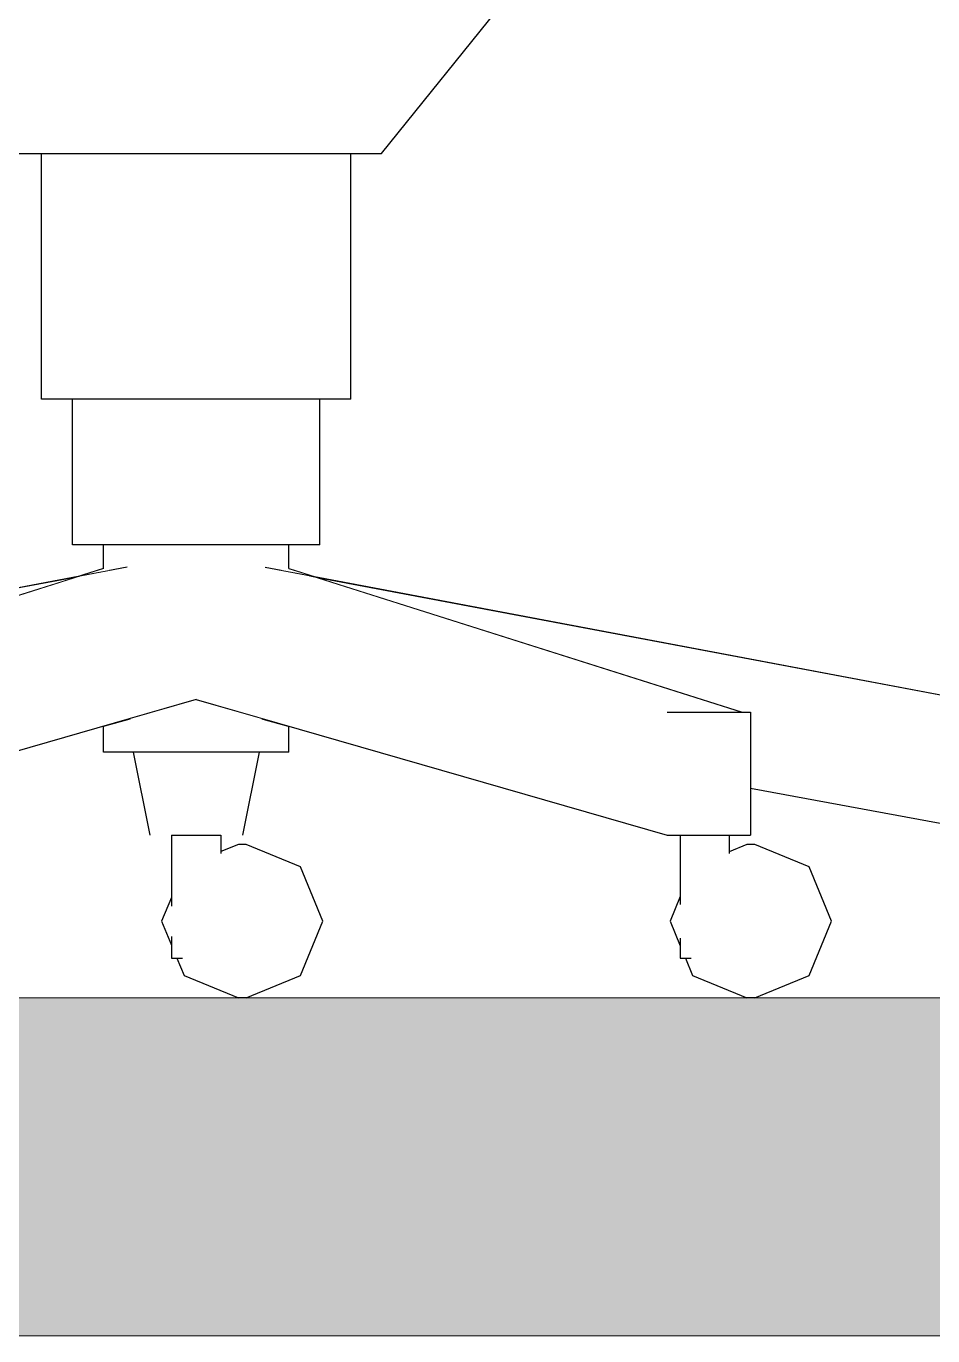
# Model space of a CAD drawing. Header units: millimetres. Extents: x 2336463 to 2579121, y 595385 to 778077.
# Drawn here: x 2526438.6 to 2526733.9, y 663476.2 to 663902.6 of the extents above; entities that cross this region are included whole.
import ezdxf

# ---------------------------------------------------------------- set-up
doc = ezdxf.new("R2010")
doc.units = ezdxf.units.MM
doc.header["$MEASUREMENT"] = 0
doc.linetypes.add('Wipeout_Contour', pattern=[1000, 0, -1000])
doc.layers.add('1 Планировка_Ном._пера__1', color=7, linetype='Continuous', lineweight=13)
doc.layers.add('Конструктив - Стены Несущие_Ном._пера__1', color=7, linetype='Continuous', lineweight=13)
doc.layers.add('Интерьер - Мебель', color=7, linetype='Continuous')
doc.layers.add('Интерьер - Мебель_Ном._пера__62', color=7, linetype='Continuous', lineweight=25, true_color=0xaaaaaa)

msp = doc.modelspace()

# ---------------------------------------------------------------- hatches: boundary and pattern name
at = {"layer": 'Конструктив - Стены Несущие_Ном._пера__1', "linetype": 'Continuous', "lineweight": 13}
h = msp.add_hatch(dxfattribs=at)
h.set_pattern_fill('AR_CONC', style=0, pattern_type=2)
h.set_pattern_definition([(50, (2086872.01, 585813.69), (-182.18467, 15.939086), [19.05, -209.55]), (355, (2086872.01, 585813.69), (-35.24342, 191.056845), [15.24, -167.640584]), (100.451445, (2086887.2, 585812.36), (146.94125, 175.11775), [16.19001, -178.090245]), (46.1842, (2086872.01, 585864.49), (-271.07904, 42.04233), [28.575, -314.325]), (96.63556, (2086894.6, 585860.98), (237.40413, 247.42612), [24.28502, -267.1356]), (351.18415, (2086872.01, 585864.49), (237.40413, 247.42612), [22.85997, -251.45973]), (21, (2086897.41, 585851.79), (-151.61439, 102.2652), [19.05, -209.55]), (326, (2086897.41, 585851.79), (61.80203, 184.18797), [15.24, -167.64]), (71.451445, (2086910.05, 585843.26), (213.41642, 81.92277), [16.19001, -178.08994]), (37.5, (2086872.015, 585813.686), (3.088603, 84.555039), [0, -165.608, 0, -170.18, 0, -168.275]), (7.5, (2086872.015, 585813.69), (66.819663, 100.180575), [0, -97.028, 0, -161.798, 0, -64.135]), (327.5, (2086815.37, 585813.686), (-135.590595, 5.728744), [0, -63.5, 0, -198.12, 0, -262.89]), (317.5, (2086789.97, 585813.69), (148.12918, 25.42649), [0, -82.55, 0, -131.572, 0, -186.69])])
h.paths.add_polyline_path([(2521493.96, 663476.17), (2527093.96, 663476.17), (2527093.96, 663586.17), (2521493.96, 663586.17)])

# ---------------------------------------------------------------- linework, layer by layer
at = {"layer": '1 Планировка_Ном._пера__1', "color": 7, "linetype": 'Continuous', "lineweight": 13}
msp.add_line((2527093.96, 663476.17), (2521493.96, 663476.17), dxfattribs=at)
at = {"layer": 'Конструктив - Стены Несущие_Ном._пера__1', "color": 7, "linetype": 'Continuous', "lineweight": 13, "flags": 128}
msp.add_lwpolyline([(2521493.96, 663476.17), (2527093.96, 663476.17), (2527093.96, 663586.17), (2521493.96, 663586.17)], close=True, dxfattribs=at)

# ---------------------------------------------------------------- wipeouts: each hides what was drawn before it
at = {"color": 254, "linetype": 'Wipeout_Contour', "lineweight": 0, "ltscale": 10449050.92033936}
msp.add_wipeout([(2526594.59, 663911.17), (2526393.33, 663911.17), (2526433.58, 663861.17), (2526554.34, 663861.17)], dxfattribs=at).dxf.layer = 'Интерьер - Мебель'
at = {"color": 254, "linetype": 'Wipeout_Contour', "lineweight": 0, "ltscale": 18285727.33546619}
msp.add_wipeout([(2526515.31, 663723.88), (2526516.47, 663724.16), (2526516.47, 663726.39), (2526521.64, 663725.41), (2526524.15, 663726.02), (2526524.15, 663733.67), (2526515.31, 663733.67)], dxfattribs=at).dxf.layer = 'Интерьер - Мебель'
at = {"color": 254, "linetype": 'Wipeout_Contour', "lineweight": 0, "ltscale": 15672170.62721339}
msp.add_wipeout([(2526221.31, 663639.17), (2526313.43, 663656.56), (2526313.43, 663679.17), (2526316.12, 663679.17), (2526455.16, 663723.31), (2526221.31, 663679.17)], dxfattribs=at).dxf.layer = 'Интерьер - Мебель'
at = {"color": 254, "linetype": 'Wipeout_Contour', "lineweight": 0, "ltscale": 10448931.88753613}
msp.add_wipeout([(2526515.31, 663677.17), (2526515.31, 663666.17), (2526524.15, 663666.17), (2526524.15, 663674.62)], dxfattribs=at).dxf.layer = 'Интерьер - Мебель'
at = {"color": 254, "linetype": 'Wipeout_Contour', "lineweight": 0, "ltscale": 10448735.00958479}
msp.add_wipeout([(2526485.91, 663606.23), (2526485.91, 663599.17), (2526488.27, 663599.17), (2526488.27, 663602.03)], dxfattribs=at).dxf.layer = 'Интерьер - Мебель'
at = {"color": 254, "linetype": 'Wipeout_Contour', "lineweight": 0, "ltscale": 7837034.5949179}
msp.add_wipeout([(2526655.12, 663599.17), (2526653.07, 663603.75), (2526653.07, 663599.17)], dxfattribs=at).dxf.layer = 'Интерьер - Мебель'

# ---------------------------------------------------------------- next in the draw order: linework, layer by layer
at = {"layer": 'Интерьер - Мебель_Ном._пера__62', "color": 253, "linetype": 'Continuous', "lineweight": 25, "true_color": 0xaaaaaa}
msp.add_line((2526554.34, 663861.17), (2526594.59, 663911.17), dxfattribs=at)

# ---------------------------------------------------------------- next in the draw order: wipeouts: each hides what was drawn before it
at = {"color": 254, "linetype": 'Wipeout_Contour', "lineweight": 0, "ltscale": 10449052.97266769}
msp.add_wipeout([(2526522.42, 663733.67), (2526534.21, 663733.67), (2526534.21, 663781.17), (2526522.42, 663781.17)], dxfattribs=at).dxf.layer = 'Интерьер - Мебель'
at = {"color": 254, "linetype": 'Wipeout_Contour', "lineweight": 0, "ltscale": 15673399.77725775}
msp.add_wipeout([(2526493.96, 663733.67), (2526493.96, 663724.83), (2526506.24, 663726.84), (2526506.24, 663724.28), (2526515.31, 663723.88), (2526515.31, 663733.67)], dxfattribs=at).dxf.layer = 'Интерьер - Мебель'
at = {"color": 254, "linetype": 'Wipeout_Contour', "lineweight": 0, "ltscale": 10448875.66307217}
msp.add_wipeout([(2526493.96, 663666.17), (2526515.31, 663666.17), (2526515.31, 663677.17), (2526493.96, 663683.31)], dxfattribs=at).dxf.layer = 'Интерьер - Мебель'
at = {"color": 254, "linetype": 'Wipeout_Contour', "lineweight": 0, "ltscale": 10449374.74809554}
msp.add_wipeout([(2526653.07, 663603.75), (2526651.63, 663605.68), (2526651.63, 663599.17), (2526653.07, 663599.17)], dxfattribs=at).dxf.layer = 'Интерьер - Мебель'
at = {"color": 254, "linetype": 'Wipeout_Contour', "lineweight": 0, "ltscale": 7836555.19677141}
msp.add_wipeout([(2526488.27, 663599.17), (2526489.52, 663599.17), (2526488.27, 663602.03)], dxfattribs=at).dxf.layer = 'Интерьер - Мебель'

# ---------------------------------------------------------------- next in the draw order: wipeouts: each hides what was drawn before it
at = {"color": 254, "linetype": 'Wipeout_Contour', "lineweight": 0, "ltscale": 10449151.00080909}
msp.add_wipeout([(2526529.54, 663781.17), (2526544.28, 663781.17), (2526544.28, 663861.17), (2526529.54, 663861.17)], dxfattribs=at).dxf.layer = 'Интерьер - Мебель'
at = {"color": 254, "linetype": 'Wipeout_Contour', "lineweight": 0, "ltscale": 15673269.9670487}
msp.add_wipeout([(2526472.61, 663733.67), (2526472.61, 663723.88), (2526481.68, 663724.28), (2526481.68, 663726.84), (2526493.96, 663724.83), (2526493.96, 663733.67)], dxfattribs=at).dxf.layer = 'Интерьер - Мебель'
at = {"color": 254, "linetype": 'Wipeout_Contour', "lineweight": 0, "ltscale": 10448793.07402715}
msp.add_wipeout([(2526472.61, 663666.17), (2526493.96, 663666.17), (2526493.96, 663683.31), (2526472.61, 663677.17)], dxfattribs=at).dxf.layer = 'Интерьер - Мебель'

# ---------------------------------------------------------------- next in the draw order: linework, layer by layer
at = {"layer": 'Интерьер - Мебель_Ном._пера__62', "color": 253, "linetype": 'Continuous', "lineweight": 25, "true_color": 0xaaaaaa}
for p, q in [((2526544.28, 663781.17), (2526544.28, 663861.17)), ((2526534.21, 663733.67), (2526534.21, 663781.17))]:
    msp.add_line(p, q, dxfattribs=at)

# ---------------------------------------------------------------- next in the draw order: wipeouts: each hides what was drawn before it
at = {"color": 254, "linetype": 'Wipeout_Contour', "lineweight": 0, "ltscale": 10448975.1075793}
msp.add_wipeout([(2526493.96, 663733.67), (2526522.42, 663733.67), (2526522.42, 663781.17), (2526493.96, 663781.17)], dxfattribs=at).dxf.layer = 'Интерьер - Мебель'
at = {"color": 254, "linetype": 'Wipeout_Contour', "lineweight": 0, "ltscale": 18285386.32985063}
msp.add_wipeout([(2526463.77, 663733.67), (2526463.77, 663726.02), (2526466.28, 663725.41), (2526471.45, 663726.39), (2526471.45, 663724.16), (2526472.61, 663723.88), (2526472.61, 663733.67)], dxfattribs=at).dxf.layer = 'Интерьер - Мебель'
at = {"color": 254, "linetype": 'Wipeout_Contour', "lineweight": 0, "ltscale": 10448732.4999322}
msp.add_wipeout([(2526472.61, 663677.17), (2526463.77, 663674.62), (2526463.77, 663666.17), (2526472.61, 663666.17)], dxfattribs=at).dxf.layer = 'Интерьер - Мебель'

# ---------------------------------------------------------------- next in the draw order: linework, layer by layer
at = {"layer": 'Интерьер - Мебель_Ном._пера__62', "color": 253, "linetype": 'Continuous', "lineweight": 25, "true_color": 0xaaaaaa}
msp.add_line((2526534.21, 663733.67), (2526522.42, 663733.67), dxfattribs=at)

# ---------------------------------------------------------------- next in the draw order: wipeouts: each hides what was drawn before it
at = {"color": 254, "linetype": 'Wipeout_Contour', "lineweight": 0, "ltscale": 10448864.98977412}
msp.add_wipeout([(2526465.5, 663733.67), (2526493.96, 663733.67), (2526493.96, 663781.17), (2526465.5, 663781.17)], dxfattribs=at).dxf.layer = 'Интерьер - Мебель'
at = {"color": 254, "linetype": 'Wipeout_Contour', "lineweight": 0, "ltscale": 7836583.432524441}
msp.add_wipeout([(2526471.45, 663726.39), (2526455.16, 663723.31), (2526471.45, 663724.16)], dxfattribs=at).dxf.layer = 'Интерьер - Мебель'
at = {"color": 254, "linetype": 'Wipeout_Contour', "lineweight": 0, "ltscale": 10448813.59001222}
msp.add_wipeout([(2526473.43, 663666.17), (2526478.86, 663639.17), (2526509.05, 663639.17), (2526514.49, 663666.17)], dxfattribs=at).dxf.layer = 'Интерьер - Мебель'

# ---------------------------------------------------------------- next in the draw order: linework, layer by layer
at = {"layer": 'Интерьер - Мебель_Ном._пера__62', "color": 253, "linetype": 'Continuous', "lineweight": 25, "true_color": 0xaaaaaa}
msp.add_line((2526522.42, 663733.67), (2526493.96, 663733.67), dxfattribs=at)

# ---------------------------------------------------------------- next in the draw order: wipeouts: each hides what was drawn before it
at = {"color": 254, "linetype": 'Wipeout_Contour', "lineweight": 0, "ltscale": 10449053.67004029}
msp.add_wipeout([(2526493.96, 663861.17), (2526493.96, 663781.17), (2526529.54, 663781.17), (2526529.54, 663861.17)], dxfattribs=at).dxf.layer = 'Интерьер - Мебель'
at = {"color": 254, "linetype": 'Wipeout_Contour', "lineweight": 0, "ltscale": 10448787.12476896}
msp.add_wipeout([(2526453.71, 663733.67), (2526465.5, 663733.67), (2526465.5, 663781.17), (2526453.71, 663781.17)], dxfattribs=at).dxf.layer = 'Интерьер - Мебель'
at = {"color": 254, "linetype": 'Wipeout_Contour', "lineweight": 0, "ltscale": 18285114.69882494}
msp.add_wipeout([(2526455.16, 663723.31), (2526316.12, 663679.17), (2526340.55, 663679.17), (2526493.96, 663723.31), (2526481.68, 663724.28), (2526472.61, 663723.88), (2526471.45, 663724.16)], dxfattribs=at).dxf.layer = 'Интерьер - Мебель'
at = {"color": 254, "linetype": 'Wipeout_Contour', "lineweight": 0, "ltscale": 10448762.67979316}
msp.add_wipeout([(2526488.27, 663639.17), (2526485.91, 663639.17), (2526485.91, 663616.1), (2526488.27, 663620.3)], dxfattribs=at).dxf.layer = 'Интерьер - Мебель'

# ---------------------------------------------------------------- next in the draw order: linework, layer by layer
at = {"layer": 'Интерьер - Мебель_Ном._пера__62', "color": 253, "linetype": 'Continuous', "lineweight": 25, "true_color": 0xaaaaaa}
for p, q in [((2526544.28, 663781.17), (2526529.54, 663781.17)), ((2526465.5, 663733.67), (2526453.71, 663733.67)), ((2526493.96, 663733.67), (2526465.5, 663733.67))]:
    msp.add_line(p, q, dxfattribs=at)

# ---------------------------------------------------------------- next in the draw order: wipeouts: each hides what was drawn before it
at = {"color": 254, "linetype": 'Wipeout_Contour', "lineweight": 0, "ltscale": 10448916.02363742}
msp.add_wipeout([(2526458.38, 663861.17), (2526458.38, 663781.17), (2526493.96, 663781.17), (2526493.96, 663861.17)], dxfattribs=at).dxf.layer = 'Интерьер - Мебель'
at = {"color": 254, "linetype": 'Wipeout_Contour', "lineweight": 0, "ltscale": 10448764.26582573}
msp.add_wipeout([(2526463.77, 663726.04), (2526455.16, 663723.31), (2526466.28, 663725.41), (2526463.77, 663726.02)], dxfattribs=at).dxf.layer = 'Интерьер - Мебель'
at = {"color": 254, "linetype": 'Wipeout_Contour', "lineweight": 0, "ltscale": 7836677.666750554}
msp.add_wipeout([(2526493.96, 663724.83), (2526493.96, 663723.31), (2526506.24, 663726.84)], dxfattribs=at).dxf.layer = 'Интерьер - Мебель'
at = {"color": 254, "linetype": 'Wipeout_Contour', "lineweight": 0, "ltscale": 13060977.05810975}
msp.add_wipeout([(2526493.96, 663639.17), (2526488.27, 663639.17), (2526488.27, 663620.3), (2526492.01, 663628.84), (2526493.96, 663629.61)], dxfattribs=at).dxf.layer = 'Интерьер - Мебель'

# ---------------------------------------------------------------- next in the draw order: linework, layer by layer
at = {"layer": 'Интерьер - Мебель_Ном._пера__62', "color": 253, "linetype": 'Continuous', "lineweight": 25, "true_color": 0xaaaaaa}
for p, q in [((2526529.54, 663781.17), (2526493.96, 663781.17)), ((2526463.77, 663726.02), (2526463.77, 663733.67))]:
    msp.add_line(p, q, dxfattribs=at)

# ---------------------------------------------------------------- next in the draw order: wipeouts: each hides what was drawn before it
at = {"color": 254, "linetype": 'Wipeout_Contour', "lineweight": 0, "ltscale": 10448818.69299645}
msp.add_wipeout([(2526443.64, 663781.17), (2526458.38, 663781.17), (2526458.38, 663861.17), (2526443.64, 663861.17)], dxfattribs=at).dxf.layer = 'Интерьер - Мебель'
at = {"color": 254, "linetype": 'Wipeout_Contour', "lineweight": 0, "ltscale": 10448806.70842713}
msp.add_wipeout([(2526493.96, 663639.17), (2526493.96, 663629.61), (2526499.65, 663632.04), (2526499.65, 663639.17)], dxfattribs=at).dxf.layer = 'Интерьер - Мебель'

# ---------------------------------------------------------------- next in the draw order: linework, layer by layer
at = {"layer": 'Интерьер - Мебель_Ном._пера__62', "color": 253, "linetype": 'Continuous', "lineweight": 25, "true_color": 0xaaaaaa}
for p, q in [((2526433.58, 663861.17), (2526554.34, 663861.17)), ((2526443.64, 663781.17), (2526443.64, 663861.17)), ((2526458.38, 663781.17), (2526443.64, 663781.17)), ((2526453.71, 663733.67), (2526453.71, 663781.17)), ((2526493.96, 663781.17), (2526458.38, 663781.17))]:
    msp.add_line(p, q, dxfattribs=at)

# ---------------------------------------------------------------- next in the draw order: wipeouts: each hides what was drawn before it
at = {"color": 254, "linetype": 'Wipeout_Contour', "lineweight": 0, "ltscale": 10448545.87164112}
msp.add_wipeout([(2526340.55, 663639.17), (2526493.96, 663683.31), (2526493.96, 663723.31), (2526340.55, 663679.17)], dxfattribs=at).dxf.layer = 'Интерьер - Мебель'
at = {"color": 254, "linetype": 'Wipeout_Contour', "lineweight": 0, "ltscale": 10448823.18507441}
msp.add_wipeout([(2526499.65, 663639.17), (2526499.65, 663632.04), (2526502.01, 663633.25), (2526502.01, 663639.17)], dxfattribs=at).dxf.layer = 'Интерьер - Мебель'

# ---------------------------------------------------------------- next in the draw order: linework, layer by layer
at = {"layer": 'Интерьер - Мебель_Ном._пера__62', "color": 253, "linetype": 'Continuous', "lineweight": 25, "true_color": 0xaaaaaa}
for p, q in [((2526471.45, 663726.39), (2526221.31, 663679.17)), ((2526463.77, 663726.04), (2526316.12, 663679.17)), ((2526463.77, 663666.17), (2526463.77, 663674.62)), ((2526472.61, 663666.17), (2526463.77, 663666.17)), ((2526473.43, 663666.17), (2526478.86, 663639.17)), ((2526485.91, 663639.17), (2526488.27, 663639.17))]:
    msp.add_line(p, q, dxfattribs=at)

# ---------------------------------------------------------------- next in the draw order: wipeouts: each hides what was drawn before it
at = {"color": 254, "linetype": 'Wipeout_Contour', "lineweight": 0, "ltscale": 7836688.398294319}
msp.add_wipeout([(2526506.24, 663726.84), (2526493.96, 663723.31), (2526506.24, 663724.28)], dxfattribs=at).dxf.layer = 'Интерьер - Мебель'
at = {"color": 254, "linetype": 'Wipeout_Contour', "lineweight": 0, "ltscale": 10448823.0484438}
msp.add_wipeout([(2526492.54, 663628.84), (2526494.98, 663626.72), (2526510.55, 663633.17), (2526510.23, 663636.17)], dxfattribs=at).dxf.layer = 'Интерьер - Мебель'

# ---------------------------------------------------------------- next in the draw order: wipeouts: each hides what was drawn before it
at = {"color": 254, "linetype": 'Wipeout_Contour', "lineweight": 0, "ltscale": 7836641.852554187}
msp.add_wipeout([(2526481.68, 663724.28), (2526493.96, 663723.31), (2526481.68, 663726.84)], dxfattribs=at).dxf.layer = 'Интерьер - Мебель'
at = {"color": 254, "linetype": 'Wipeout_Contour', "lineweight": 0, "ltscale": 10448765.63088389}
msp.add_wipeout([(2526485.21, 663611.17), (2526488.53, 663611.17), (2526494.98, 663626.72), (2526492.54, 663628.84)], dxfattribs=at).dxf.layer = 'Интерьер - Мебель'

# ---------------------------------------------------------------- next in the draw order: wipeouts: each hides what was drawn before it
at = {"color": 254, "linetype": 'Wipeout_Contour', "lineweight": 0, "ltscale": 10449139.38267433}
msp.add_wipeout([(2526647.37, 663679.17), (2526493.96, 663723.31), (2526493.96, 663683.31), (2526647.37, 663639.17)], dxfattribs=at).dxf.layer = 'Интерьер - Мебель'
at = {"color": 254, "linetype": 'Wipeout_Contour', "lineweight": 0, "ltscale": 10448748.80606563}
msp.add_wipeout([(2526488.53, 663611.17), (2526485.21, 663611.17), (2526492.54, 663593.49), (2526494.98, 663595.61)], dxfattribs=at).dxf.layer = 'Интерьер - Мебель'

# ---------------------------------------------------------------- next in the draw order: linework, layer by layer
at = {"layer": 'Интерьер - Мебель_Ном._пера__62', "color": 253, "linetype": 'Continuous', "lineweight": 25, "true_color": 0xaaaaaa}
for p, q in [((2526524.15, 663666.17), (2526524.15, 663674.62)), ((2526493.96, 663666.17), (2526472.61, 663666.17)), ((2526515.31, 663666.17), (2526493.96, 663666.17)), ((2526514.49, 663666.17), (2526509.05, 663639.17)), ((2526524.15, 663666.17), (2526515.31, 663666.17)), ((2526488.27, 663639.17), (2526493.96, 663639.17)), ((2526493.96, 663639.17), (2526499.65, 663639.17)), ((2526499.65, 663639.17), (2526502.01, 663639.17))]:
    msp.add_line(p, q, dxfattribs=at)

# ---------------------------------------------------------------- next in the draw order: wipeouts: each hides what was drawn before it
at = {"color": 254, "linetype": 'Wipeout_Contour', "lineweight": 0, "ltscale": 7836652.943107018}
msp.add_wipeout([(2526493.96, 663724.83), (2526481.68, 663726.84), (2526493.96, 663723.31)], dxfattribs=at).dxf.layer = 'Интерьер - Мебель'
at = {"color": 254, "linetype": 'Wipeout_Contour', "lineweight": 0, "ltscale": 10448782.32996557}
msp.add_wipeout([(2526494.98, 663595.61), (2526492.54, 663593.49), (2526510.23, 663586.17), (2526510.55, 663589.17)], dxfattribs=at).dxf.layer = 'Интерьер - Мебель'

# ---------------------------------------------------------------- next in the draw order: wipeouts: each hides what was drawn before it
at = {"color": 254, "linetype": 'Wipeout_Contour', "lineweight": 0, "ltscale": 18285941.22777488}
msp.add_wipeout([(2526506.24, 663724.28), (2526493.96, 663723.31), (2526647.37, 663679.17), (2526671.8, 663679.17), (2526532.76, 663723.31), (2526516.47, 663724.16), (2526515.31, 663723.88)], dxfattribs=at).dxf.layer = 'Интерьер - Мебель'
at = {"color": 254, "linetype": 'Wipeout_Contour', "lineweight": 0, "ltscale": 10448846.86896176}
msp.add_wipeout([(2526526.11, 663595.61), (2526510.55, 663589.17), (2526510.23, 663586.17), (2526527.92, 663593.49)], dxfattribs=at).dxf.layer = 'Интерьер - Мебель'

# ---------------------------------------------------------------- next in the draw order: linework, layer by layer
at = {"layer": 'Интерьер - Мебель_Ном._пера__62', "color": 253, "linetype": 'Continuous', "lineweight": 25, "true_color": 0xaaaaaa}
msp.add_line((2526493.96, 663683.31), (2526340.55, 663639.17), dxfattribs=at)

# ---------------------------------------------------------------- next in the draw order: wipeouts: each hides what was drawn before it
at = {"color": 254, "linetype": 'Wipeout_Contour', "lineweight": 0, "ltscale": 10449010.71893796}
msp.add_wipeout([(2526524.15, 663726.02), (2526521.64, 663725.41), (2526532.76, 663723.31), (2526524.15, 663726.04)], dxfattribs=at).dxf.layer = 'Интерьер - Мебель'
at = {"color": 254, "linetype": 'Wipeout_Contour', "lineweight": 0, "ltscale": 10449432.76316841}
msp.add_wipeout([(2526647.37, 663679.17), (2526647.37, 663639.17), (2526657.22, 663639.17), (2526657.22, 663679.17)], dxfattribs=at).dxf.layer = 'Интерьер - Мебель'
at = {"color": 254, "linetype": 'Wipeout_Contour', "lineweight": 0, "ltscale": 10448904.32450752}
msp.add_wipeout([(2526532.56, 663611.17), (2526526.11, 663595.61), (2526527.92, 663593.49), (2526535.25, 663611.17)], dxfattribs=at).dxf.layer = 'Интерьер - Мебель'

# ---------------------------------------------------------------- next in the draw order: wipeouts: each hides what was drawn before it
at = {"color": 254, "linetype": 'Wipeout_Contour', "lineweight": 0, "ltscale": 7836746.521622775}
msp.add_wipeout([(2526516.47, 663724.16), (2526532.76, 663723.31), (2526516.47, 663726.39)], dxfattribs=at).dxf.layer = 'Интерьер - Мебель'
at = {"color": 254, "linetype": 'Wipeout_Contour', "lineweight": 0, "ltscale": 10449473.54949588}
msp.add_wipeout([(2526668.46, 663679.17), (2526657.22, 663679.17), (2526657.22, 663639.17), (2526668.46, 663639.17)], dxfattribs=at).dxf.layer = 'Интерьер - Мебель'
at = {"color": 254, "linetype": 'Wipeout_Contour', "lineweight": 0, "ltscale": 10448921.14911741}
msp.add_wipeout([(2526526.11, 663626.72), (2526532.56, 663611.17), (2526535.25, 663611.17), (2526527.92, 663628.84)], dxfattribs=at).dxf.layer = 'Интерьер - Мебель'

# ---------------------------------------------------------------- next in the draw order: linework, layer by layer
at = {"layer": 'Интерьер - Мебель_Ном._пера__62', "color": 253, "linetype": 'Continuous', "lineweight": 25, "true_color": 0xaaaaaa}
msp.add_line((2526524.15, 663726.02), (2526524.15, 663733.67), dxfattribs=at)

# ---------------------------------------------------------------- next in the draw order: wipeouts: each hides what was drawn before it
at = {"color": 254, "linetype": 'Wipeout_Contour', "lineweight": 0, "ltscale": 10449506.95765333}
msp.add_wipeout([(2526668.46, 663679.17), (2526668.46, 663639.17), (2526674.49, 663639.17), (2526674.49, 663679.17)], dxfattribs=at).dxf.layer = 'Интерьер - Мебель'
at = {"color": 254, "linetype": 'Wipeout_Contour', "lineweight": 0, "ltscale": 10448887.58723051}
msp.add_wipeout([(2526510.55, 663633.17), (2526526.11, 663626.72), (2526527.92, 663628.84), (2526510.23, 663636.17)], dxfattribs=at).dxf.layer = 'Интерьер - Мебель'
at = {"color": 254, "linetype": 'Wipeout_Contour', "lineweight": 0, "ltscale": 13061773.25566521}
msp.add_wipeout([(2526653.07, 663618.59), (2526657.66, 663628.84), (2526658.32, 663629.1), (2526658.32, 663639.17), (2526653.07, 663639.17)], dxfattribs=at).dxf.layer = 'Интерьер - Мебель'

# ---------------------------------------------------------------- next in the draw order: wipeouts: each hides what was drawn before it
at = {"color": 254, "linetype": 'Wipeout_Contour', "lineweight": 0, "ltscale": 20897633.1493336}
msp.add_wipeout([(2526493.96, 663629.61), (2526492.01, 663628.84), (2526492.54, 663628.84), (2526510.23, 663636.17), (2526507.71, 663636.17), (2526502.01, 663633.81), (2526502.01, 663633.25), (2526499.65, 663632.04)], dxfattribs=at).dxf.layer = 'Интерьер - Мебель'
at = {"color": 254, "linetype": 'Wipeout_Contour', "lineweight": 0, "ltscale": 10449401.72394948}
msp.add_wipeout([(2526651.63, 663639.17), (2526651.63, 663616.65), (2526653.07, 663618.59), (2526653.07, 663639.17)], dxfattribs=at).dxf.layer = 'Интерьер - Мебель'
at = {"color": 254, "linetype": 'Wipeout_Contour', "lineweight": 0, "ltscale": 10449442.93408613}
msp.add_wipeout([(2526664.32, 663639.17), (2526658.32, 663639.17), (2526658.32, 663629.1), (2526664.32, 663631.61)], dxfattribs=at).dxf.layer = 'Интерьер - Мебель'

# ---------------------------------------------------------------- next in the draw order: linework, layer by layer
at = {"layer": 'Интерьер - Мебель_Ном._пера__62', "color": 253, "linetype": 'Continuous', "lineweight": 25, "true_color": 0xaaaaaa}
msp.add_line((2526510.23, 663636.17), (2526507.71, 663636.17), dxfattribs=at)

# ---------------------------------------------------------------- next in the draw order: wipeouts: each hides what was drawn before it
at = {"color": 254, "linetype": 'Wipeout_Contour', "lineweight": 0, "ltscale": 10449461.7710413}
msp.add_wipeout([(2526664.32, 663631.61), (2526667.53, 663633.15), (2526667.53, 663639.17), (2526664.32, 663639.17)], dxfattribs=at).dxf.layer = 'Интерьер - Мебель'
at = {"color": 254, "linetype": 'Wipeout_Contour', "lineweight": 0, "ltscale": 18285320.81425644}
msp.add_wipeout([(2526482.69, 663611.17), (2526485.21, 663611.17), (2526492.54, 663628.84), (2526492.01, 663628.84), (2526488.27, 663620.3), (2526485.91, 663616.1), (2526485.91, 663618.92)], dxfattribs=at).dxf.layer = 'Интерьер - Мебель'

# ---------------------------------------------------------------- next in the draw order: linework, layer by layer
at = {"layer": 'Интерьер - Мебель_Ном._пера__62', "color": 253, "linetype": 'Continuous', "lineweight": 25, "true_color": 0xaaaaaa}
msp.add_line((2526485.91, 663639.17), (2526485.91, 663616.1), dxfattribs=at)

# ---------------------------------------------------------------- next in the draw order: wipeouts: each hides what was drawn before it
at = {"color": 254, "linetype": 'Wipeout_Contour', "lineweight": 0, "ltscale": 15674341.37120952}
msp.add_wipeout([(2526766.61, 663679.17), (2526532.76, 663723.31), (2526671.8, 663679.17), (2526674.49, 663679.17), (2526674.49, 663656.56), (2526766.61, 663639.17)], dxfattribs=at).dxf.layer = 'Интерьер - Мебель'
at = {"color": 254, "linetype": 'Wipeout_Contour', "lineweight": 0, "ltscale": 10449463.80877283}
msp.add_wipeout([(2526660.6, 663626.72), (2526676.17, 663633.17), (2526675.85, 663636.17), (2526658.16, 663628.84)], dxfattribs=at).dxf.layer = 'Интерьер - Мебель'
at = {"color": 254, "linetype": 'Wipeout_Contour', "lineweight": 0, "ltscale": 23509659.11854609}
msp.add_wipeout([(2526482.69, 663611.17), (2526485.91, 663603.41), (2526485.91, 663606.23), (2526488.27, 663602.03), (2526489.52, 663599.17), (2526487.67, 663599.17), (2526490.02, 663593.49), (2526492.54, 663593.49), (2526485.21, 663611.17)], dxfattribs=at).dxf.layer = 'Интерьер - Мебель'

# ---------------------------------------------------------------- next in the draw order: linework, layer by layer
at = {"layer": 'Интерьер - Мебель_Ном._пера__62', "color": 253, "linetype": 'Continuous', "lineweight": 25, "true_color": 0xaaaaaa}
for p, q in [((2526516.47, 663726.39), (2526766.61, 663679.17)), ((2526524.15, 663726.04), (2526671.8, 663679.17)), ((2526493.96, 663683.31), (2526647.37, 663639.17)), ((2526647.37, 663679.17), (2526657.22, 663679.17)), ((2526657.22, 663679.17), (2526668.46, 663679.17)), ((2526668.46, 663679.17), (2526674.49, 663679.17)), ((2526647.37, 663639.17), (2526657.22, 663639.17)), ((2526657.22, 663639.17), (2526668.46, 663639.17)), ((2526485.91, 663618.92), (2526482.69, 663611.17)), ((2526482.69, 663611.17), (2526485.91, 663603.41)), ((2526485.91, 663606.23), (2526485.91, 663599.17))]:
    msp.add_line(p, q, dxfattribs=at)

# ---------------------------------------------------------------- next in the draw order: wipeouts: each hides what was drawn before it
at = {"color": 254, "linetype": 'Wipeout_Contour', "lineweight": 0, "ltscale": 10449675.84054886}
msp.add_wipeout([(2526766.61, 663639.17), (2526674.49, 663656.56), (2526674.49, 663654.44), (2526757.28, 663639.17)], dxfattribs=at).dxf.layer = 'Интерьер - Мебель'
at = {"color": 254, "linetype": 'Wipeout_Contour', "lineweight": 0, "ltscale": 10449406.39175058}
msp.add_wipeout([(2526654.15, 663611.17), (2526660.6, 663626.72), (2526658.16, 663628.84), (2526650.83, 663611.17)], dxfattribs=at).dxf.layer = 'Интерьер - Мебель'
at = {"color": 254, "linetype": 'Wipeout_Contour', "lineweight": 0, "ltscale": 10448773.59059168}
msp.add_wipeout([(2526490.02, 663593.49), (2526507.71, 663586.17), (2526510.23, 663586.17), (2526492.54, 663593.49)], dxfattribs=at).dxf.layer = 'Интерьер - Мебель'

# ---------------------------------------------------------------- next in the draw order: linework, layer by layer
at = {"layer": 'Интерьер - Мебель_Ном._пера__62', "color": 253, "linetype": 'Continuous', "lineweight": 25, "true_color": 0xaaaaaa}
for p, q in [((2526674.49, 663679.17), (2526674.49, 663639.17)), ((2526674.49, 663654.44), (2526757.28, 663639.17)), ((2526668.46, 663639.17), (2526674.49, 663639.17)), ((2526510.23, 663586.17), (2526507.71, 663586.17))]:
    msp.add_line(p, q, dxfattribs=at)

# ---------------------------------------------------------------- next in the draw order: wipeouts: each hides what was drawn before it
at = {"color": 254, "linetype": 'Wipeout_Contour', "lineweight": 0, "ltscale": 20897671.1661922}
msp.add_wipeout([(2526488.53, 663611.17), (2526494.98, 663595.61), (2526510.55, 663589.17), (2526526.11, 663595.61), (2526532.56, 663611.17), (2526526.11, 663626.72), (2526510.55, 663633.17), (2526494.98, 663626.72)], dxfattribs=at).dxf.layer = 'Интерьер - Мебель'
at = {"color": 254, "linetype": 'Wipeout_Contour', "lineweight": 0, "ltscale": 10449389.56796396}
msp.add_wipeout([(2526660.6, 663595.61), (2526654.15, 663611.17), (2526650.83, 663611.17), (2526658.16, 663593.49)], dxfattribs=at).dxf.layer = 'Интерьер - Мебель'

# ---------------------------------------------------------------- next in the draw order: linework, layer by layer
at = {"layer": 'Интерьер - Мебель_Ном._пера__62', "color": 253, "linetype": 'Continuous', "lineweight": 25, "true_color": 0xaaaaaa}
for p, q in [((2526502.01, 663639.17), (2526502.01, 663633.25)), ((2526507.71, 663636.17), (2526502.01, 663633.81)), ((2526527.92, 663628.84), (2526510.23, 663636.17)), ((2526535.25, 663611.17), (2526527.92, 663628.84)), ((2526527.92, 663593.49), (2526535.25, 663611.17)), ((2526485.91, 663599.17), (2526488.27, 663599.17)), ((2526487.67, 663599.17), (2526490.02, 663593.49)), ((2526488.27, 663599.17), (2526489.52, 663599.17)), ((2526490.02, 663593.49), (2526507.71, 663586.17)), ((2526510.23, 663586.17), (2526527.92, 663593.49))]:
    msp.add_line(p, q, dxfattribs=at)

# ---------------------------------------------------------------- next in the draw order: wipeouts: each hides what was drawn before it
at = {"color": 254, "linetype": 'Wipeout_Contour', "lineweight": 0, "ltscale": 10449423.0927914}
msp.add_wipeout([(2526676.17, 663589.17), (2526660.6, 663595.61), (2526658.16, 663593.49), (2526675.85, 663586.17)], dxfattribs=at).dxf.layer = 'Интерьер - Мебель'

# ---------------------------------------------------------------- next in the draw order: wipeouts: each hides what was drawn before it
at = {"color": 254, "linetype": 'Wipeout_Contour', "lineweight": 0, "ltscale": 10449487.63205166}
msp.add_wipeout([(2526691.74, 663595.61), (2526676.17, 663589.17), (2526675.85, 663586.17), (2526693.55, 663593.49)], dxfattribs=at).dxf.layer = 'Интерьер - Мебель'

# ---------------------------------------------------------------- next in the draw order: wipeouts: each hides what was drawn before it
at = {"color": 254, "linetype": 'Wipeout_Contour', "lineweight": 0, "ltscale": 10449545.08705106}
msp.add_wipeout([(2526698.19, 663611.17), (2526691.74, 663595.61), (2526693.55, 663593.49), (2526700.88, 663611.17)], dxfattribs=at).dxf.layer = 'Интерьер - Мебель'

# ---------------------------------------------------------------- next in the draw order: wipeouts: each hides what was drawn before it
at = {"color": 254, "linetype": 'Wipeout_Contour', "lineweight": 0, "ltscale": 10449561.91062921}
msp.add_wipeout([(2526691.74, 663626.72), (2526698.19, 663611.17), (2526700.88, 663611.17), (2526693.55, 663628.84)], dxfattribs=at).dxf.layer = 'Интерьер - Мебель'

# ---------------------------------------------------------------- next in the draw order: wipeouts: each hides what was drawn before it
at = {"color": 254, "linetype": 'Wipeout_Contour', "lineweight": 0, "ltscale": 10449528.34782357}
msp.add_wipeout([(2526676.17, 663633.17), (2526691.74, 663626.72), (2526693.55, 663628.84), (2526675.85, 663636.17)], dxfattribs=at).dxf.layer = 'Интерьер - Мебель'

# ---------------------------------------------------------------- next in the draw order: wipeouts: each hides what was drawn before it
at = {"color": 254, "linetype": 'Wipeout_Contour', "lineweight": 0, "ltscale": 20898912.18573491}
msp.add_wipeout([(2526657.66, 663628.84), (2526658.16, 663628.84), (2526675.85, 663636.17), (2526673.34, 663636.17), (2526667.53, 663633.76), (2526667.53, 663633.15), (2526664.32, 663631.61), (2526658.32, 663629.1)], dxfattribs=at).dxf.layer = 'Интерьер - Мебель'

# ---------------------------------------------------------------- next in the draw order: linework, layer by layer
at = {"layer": 'Интерьер - Мебель_Ном._пера__62', "color": 253, "linetype": 'Continuous', "lineweight": 25, "true_color": 0xaaaaaa}
msp.add_line((2526675.85, 663636.17), (2526673.34, 663636.17), dxfattribs=at)

# ---------------------------------------------------------------- next in the draw order: wipeouts: each hides what was drawn before it
at = {"color": 254, "linetype": 'Wipeout_Contour', "lineweight": 0, "ltscale": 18286441.38391536}
msp.add_wipeout([(2526651.63, 663619.16), (2526648.32, 663611.17), (2526650.83, 663611.17), (2526658.16, 663628.84), (2526657.66, 663628.84), (2526653.07, 663618.59), (2526651.63, 663616.65)], dxfattribs=at).dxf.layer = 'Интерьер - Мебель'

# ---------------------------------------------------------------- next in the draw order: linework, layer by layer
at = {"layer": 'Интерьер - Мебель_Ном._пера__62', "color": 253, "linetype": 'Continuous', "lineweight": 25, "true_color": 0xaaaaaa}
msp.add_line((2526651.63, 663639.17), (2526651.63, 663616.65), dxfattribs=at)

# ---------------------------------------------------------------- next in the draw order: wipeouts: each hides what was drawn before it
at = {"color": 254, "linetype": 'Wipeout_Contour', "lineweight": 0, "ltscale": 23511100.52067213}
msp.add_wipeout([(2526648.32, 663611.17), (2526651.63, 663603.17), (2526651.63, 663605.68), (2526653.07, 663603.75), (2526655.12, 663599.17), (2526653.29, 663599.17), (2526655.65, 663593.49), (2526658.16, 663593.49), (2526650.83, 663611.17)], dxfattribs=at).dxf.layer = 'Интерьер - Мебель'

# ---------------------------------------------------------------- next in the draw order: linework, layer by layer
at = {"layer": 'Интерьер - Мебель_Ном._пера__62', "color": 253, "linetype": 'Continuous', "lineweight": 25, "true_color": 0xaaaaaa}
for p, q in [((2526651.63, 663619.16), (2526648.32, 663611.17)), ((2526648.32, 663611.17), (2526651.63, 663603.17)), ((2526651.63, 663605.68), (2526651.63, 663599.17))]:
    msp.add_line(p, q, dxfattribs=at)

# ---------------------------------------------------------------- next in the draw order: wipeouts: each hides what was drawn before it
at = {"color": 254, "linetype": 'Wipeout_Contour', "lineweight": 0, "ltscale": 10449414.35345543}
msp.add_wipeout([(2526658.16, 663593.49), (2526655.65, 663593.49), (2526673.34, 663586.17), (2526675.85, 663586.17)], dxfattribs=at).dxf.layer = 'Интерьер - Мебель'

# ---------------------------------------------------------------- next in the draw order: linework, layer by layer
at = {"layer": 'Интерьер - Мебель_Ном._пера__62', "color": 253, "linetype": 'Continuous', "lineweight": 25, "true_color": 0xaaaaaa}
msp.add_line((2526675.85, 663586.17), (2526673.34, 663586.17), dxfattribs=at)

# ---------------------------------------------------------------- next in the draw order: wipeouts: each hides what was drawn before it
at = {"color": 254, "linetype": 'Wipeout_Contour', "lineweight": 0, "ltscale": 20898952.68959626}
msp.add_wipeout([(2526660.6, 663626.72), (2526654.15, 663611.17), (2526660.6, 663595.61), (2526676.17, 663589.17), (2526691.74, 663595.61), (2526698.19, 663611.17), (2526691.74, 663626.72), (2526676.17, 663633.17)], dxfattribs=at).dxf.layer = 'Интерьер - Мебель'

# ---------------------------------------------------------------- next in the draw order: linework, layer by layer
at = {"layer": 'Интерьер - Мебель_Ном._пера__62', "color": 253, "linetype": 'Continuous', "lineweight": 25, "true_color": 0xaaaaaa}
for p, q in [((2526667.53, 663639.17), (2526667.53, 663633.15)), ((2526673.34, 663636.17), (2526667.53, 663633.76)), ((2526693.55, 663628.84), (2526675.85, 663636.17)), ((2526700.88, 663611.17), (2526693.55, 663628.84)), ((2526693.55, 663593.49), (2526700.88, 663611.17)), ((2526651.63, 663599.17), (2526653.07, 663599.17)), ((2526653.07, 663599.17), (2526655.12, 663599.17)), ((2526653.29, 663599.17), (2526655.65, 663593.49)), ((2526655.65, 663593.49), (2526673.34, 663586.17)), ((2526675.85, 663586.17), (2526693.55, 663593.49))]:
    msp.add_line(p, q, dxfattribs=at)

doc.saveas('drawing.dxf')
